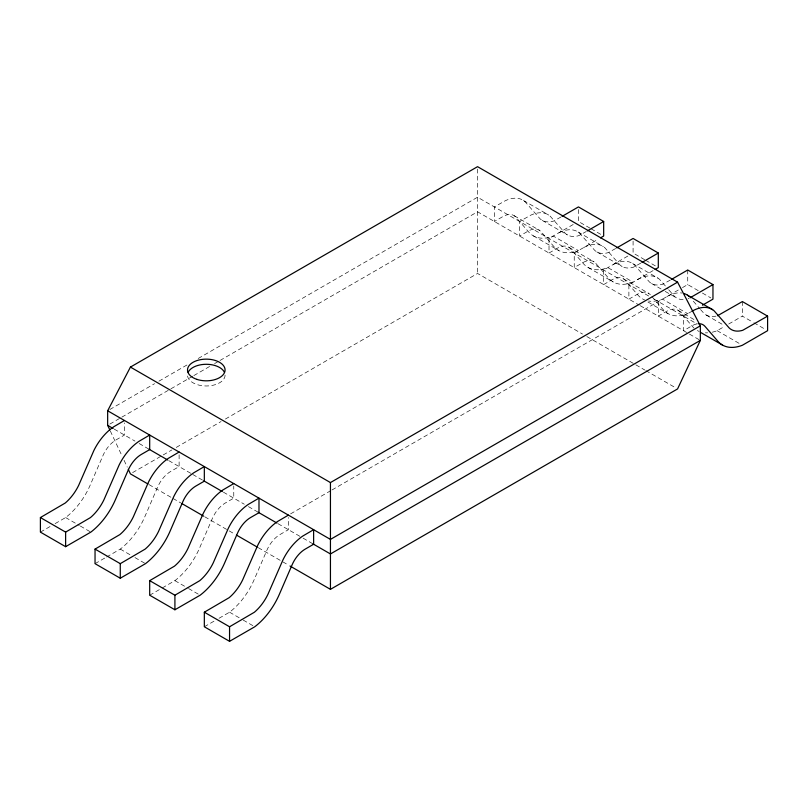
<?xml version="1.0" encoding="UTF-8"?>
<svg xmlns="http://www.w3.org/2000/svg" width="808" height="808" viewBox="0 0 808 808"><rect width="100%" height="100%" fill="white"/><g stroke="black" fill="none" stroke-linecap="round" stroke-linejoin="round"><path stroke-width="0.61" stroke-dasharray="4.04 3.03" d="M109.838 409.515L154.581 383.689M158.944 381.164L188.405 364.156M198.223 358.489L477.558 197.213L649.602 296.536M109.838 424.079L120.745 417.776M121.836 417.14L169.852 389.426M170.942 388.799L192.769 376.195M193.859 375.569L210.221 366.115M214.595 363.6L218.958 361.075M220.049 360.449L477.558 211.777L639.189 305.091M560.994 216.999L553.611 221.069A33.694 19.453 -60 0 1 540.118 218.837L524.988 201.647A40.047 23.119 -60 0 0 505.101 200.828L494.375 206.919L494.375 221.483L502.778 216.625A22.2 12.817 -60 0 1 515.847 217.16L528.664 231.987A51.54 29.755 -60 0 0 553.227 236.037L578.447 250.601A51.54 29.755 -60 0 1 553.884 246.551L541.067 231.724A22.2 12.817 -60 0 0 527.998 231.189L519.595 236.037L519.595 221.483L530.321 215.382A40.047 23.119 -60 0 1 550.208 216.201L565.337 233.401A33.694 19.453 -60 0 0 578.841 235.623L586.214 231.553M132.613 472.609L171.912 449.925M176.275 447.4L221.028 421.564M225.402 419.039L477.558 273.457L582.487 334.037M40.4 532.119L50.904 526.048M55.116 523.624L65.62 517.554A51.54 29.755 -60 0 0 90.183 485.143L103 455.52A22.2 12.817 -60 0 1 116.059 439.895L124.472 435.037L124.472 422.907M573.185 224.513L549.016 238.471L549.016 253.025L557.429 248.177A22.2 12.817 -60 0 1 570.488 248.713L583.305 263.539A51.54 29.755 -60 0 0 607.869 267.589L633.088 282.154A51.54 29.755 -60 0 1 608.525 278.104L595.708 263.277A22.2 12.817 -60 0 0 582.649 262.731L574.236 267.589L574.236 253.025L598.415 239.077M615.635 248.541L608.262 252.611A33.694 19.453 -60 0 1 594.759 250.389L579.639 233.189A40.047 23.119 -60 0 0 559.742 232.371L557.682 233.462M95.041 563.661L105.555 557.601M106.605 556.995L120.271 549.107A51.54 29.755 -60 0 0 144.834 516.696L157.641 487.072A22.2 12.817 -60 0 1 170.71 471.448L179.113 466.59L179.113 454.46M627.836 256.065L603.667 270.013L603.667 284.578L612.07 279.719A22.2 12.817 -60 0 1 625.139 280.265L637.946 295.092A51.54 29.755 -60 0 0 644.572 299.899M640.855 263.105L633.482 267.175A33.694 19.453 -60 0 1 619.978 264.953L604.859 247.753A40.047 23.119 -60 0 0 584.962 246.935L582.901 248.026M653.056 270.619L628.887 284.578L628.887 299.142L637.29 294.284A22.2 12.817 -60 0 1 650.359 294.819M670.286 280.093L662.903 284.163A33.694 19.453 -60 0 1 649.41 281.941L634.28 264.741A40.047 23.119 -60 0 0 614.393 263.923L612.333 265.014M149.692 595.213L161.246 588.537M162.297 587.931L174.912 580.649A51.54 29.755 -60 0 0 199.475 548.238L212.292 518.615A22.2 12.817 -60 0 1 225.351 502.99L233.764 498.142L233.764 486.002M290.587 513.868L330.957 490.557M332.048 489.931L678.276 290.042M682.477 287.608L687.729 284.578L698.243 290.648M692.193 311.12L683.528 316.13L683.528 330.684L691.941 325.836A22.2 12.817 -60 0 1 696.991 323.877M204.333 626.766L214.847 620.695M219.049 618.271L229.553 612.201A51.54 29.755 -60 0 0 254.116 579.79L266.933 550.167A22.2 12.817 -60 0 1 280.002 534.543L288.406 529.684L288.406 517.554M712.282 332.199A51.54 29.755 -60 0 0 717.161 330.684L724.513 326.442M728.715 324.018L742.38 316.13L752.884 322.19M637.552 279.578L639.613 278.487A40.047 23.119 -60 0 1 659.5 279.305L667.933 288.88M666.974 296.566L669.034 295.476A40.047 23.119 -60 0 1 682.083 293.062M688.123 298.728L688.961 298.435M590.002 228.149L578.447 221.483L578.447 206.919M591.052 228.765L601.566 234.825M644.653 259.701L633.088 253.025L633.088 238.471M645.703 260.307L656.207 266.377M702.445 293.072L710.858 297.93M753.935 322.796L765.499 329.472M523.473 200.485L548.693 215.049M578.124 232.037L603.344 246.591M632.765 263.58L657.985 278.144M542.289 220.412L567.509 234.977M596.93 251.965L622.15 266.529M651.571 283.517L661.035 288.971M665.236 291.405L676.791 298.071M706.222 315.059L724.089 325.371M717.161 330.684L740.28 344.036M514.252 215.756L539.471 230.32M568.903 247.309L594.122 261.863M623.544 278.851L648.763 293.415M678.185 310.403L696.052 320.715M653.955 299.051L697.112 323.968M533.432 235.906L558.651 250.47M588.083 267.458L613.302 282.022M647.976 302.041L667.943 313.565M640.279 305.717L688.335 333.462M689.426 334.088L700.344 340.39M586.861 336.562L644.784 370.003M645.875 370.63L675.387 387.668M114.211 429.119L134.976 441.107M139.178 443.531L149.692 449.601M168.811 460.641L191.749 473.882M192.779 474.478L204.333 481.154M223.412 492.173L244.268 504.212M248.47 506.636L258.984 512.706M278.023 523.695L302.071 537.572M303.121 538.178L313.625 544.249M149.005 484.598L171.963 497.849M173.053 498.486L180.709 502.899M204.747 516.777L235.35 534.452M258.308 547.703L288.911 565.368M65.62 517.554L79.285 525.442M80.335 526.048L90.839 532.119M120.271 549.107L130.775 555.177M134.976 557.601L145.491 563.661M174.912 580.649L187.517 587.931M188.577 588.537L200.132 595.213M229.553 612.201L242.168 619.484M243.218 620.09L254.773 626.766M693.345 301.233L699.758 308.656M700.566 309.585L704.051 313.484A33.694 19.453 -60 0 0 715.969 316.13M668.731 289.809L674.63 296.496A33.694 19.453 -60 0 0 685.002 299.425M651.955 296.677L663.166 309.646A51.54 29.755 -60 0 0 687.729 313.696L662.51 299.142A51.54 29.755 -60 0 1 648.582 301.031M110.302 430.977L121.957 455.813M124.078 460.328L127.25 467.095M742.38 301.566L742.38 316.13M687.729 270.013L687.729 284.578M658.308 301.566L658.308 316.13L666.721 311.272A22.2 12.817 -60 0 1 679.78 311.807L692.597 326.634A51.54 29.755 -60 0 0 694.052 328.149M477.558 169.114L477.558 273.457M225.078 375.134A18.786 10.847 0 0 1 206.292 385.982A18.786 10.847 0 0 1 187.507 375.134M707.606 332.835A51.54 29.755 -60 0 1 705.374 332.815M699.213 331.452A51.54 29.755 -60 0 1 697.375 330.553"/><path stroke-width="1.21" d="M109.777 429.846L107.656 425.331L107.656 410.777L130.431 367.084L477.558 166.67L677.569 282.154L700.344 325.836L700.344 340.39L677.569 388.931L330.442 589.345L290.001 566.004M124.472 420.483L113.746 426.765A40.047 23.119 -60 0 0 93.859 450.551L78.73 485.224A33.694 19.453 -60 0 1 65.226 503.031L40.4 517.554L40.4 532.119L65.62 546.683L90.839 532.119A51.54 29.755 -60 0 0 115.403 499.708L128.22 470.084A22.2 12.817 -60 0 1 141.279 454.46L149.692 449.601L149.692 435.037L138.966 441.33A40.047 23.119 -60 0 0 119.079 465.115L103.949 499.778A33.694 19.453 -60 0 1 90.445 517.595L65.62 532.119L40.4 517.554M562.085 216.362L578.447 206.919L603.667 221.483L603.667 236.037L600.516 237.865M179.113 452.026L168.387 458.318A40.047 23.119 -60 0 0 148.5 482.103L133.371 516.766A33.694 19.453 -60 0 1 119.877 534.583L95.041 549.107L95.041 563.661L120.271 578.225L145.491 563.661A51.54 29.755 -60 0 0 170.054 531.25L182.861 501.627A22.2 12.817 -60 0 1 195.93 486.002L204.333 481.154L204.333 466.59L193.607 472.882A40.047 23.119 -60 0 0 173.72 496.668L158.59 531.331A33.694 19.453 -60 0 1 145.097 549.147L120.271 563.661L95.041 549.107M587.305 230.926L603.667 221.483M616.726 247.915L633.088 238.471L658.308 253.025L658.308 267.589L655.157 269.407M233.764 483.578L223.038 489.87A40.047 23.119 -60 0 0 203.141 513.656L188.022 548.319A33.694 19.453 -60 0 1 174.518 566.135L149.692 580.649L149.692 595.213L174.912 609.777L200.132 595.213A51.54 29.755 -60 0 0 224.695 562.802L237.512 533.179A22.2 12.817 -60 0 1 250.571 517.554L258.984 512.706L258.984 498.142L248.258 504.434A40.047 23.119 -60 0 0 228.361 528.21L213.241 562.883A33.694 19.453 -60 0 1 199.738 580.689L174.912 595.213L149.692 580.649M641.946 262.479L658.308 253.025M671.377 279.467L687.729 270.013L712.959 284.578L712.959 299.142L702.445 305.202M130.431 367.084L330.442 482.568L677.569 282.154M288.406 515.13L277.679 521.413A40.047 23.119 -60 0 0 257.792 545.198L242.663 579.871A33.694 19.453 -60 0 1 229.159 597.678L204.333 612.201L204.333 626.766L229.553 641.33L254.773 626.766A51.54 29.755 -60 0 0 279.336 594.355L292.153 564.731A22.2 12.817 -60 0 1 305.222 549.107L313.625 544.249L313.625 529.684L302.899 535.977A40.047 23.119 -60 0 0 283.012 559.762L267.882 594.425A33.694 19.453 -60 0 1 254.389 612.242L229.553 626.766L204.333 612.201M690.052 297.799L712.959 284.578M700.344 325.836L330.442 539.401L107.656 410.777M700.344 340.39L330.442 553.955L312.969 543.865M698.193 323.725A22.2 12.817 -60 0 1 705 326.371L717.817 341.198A51.54 29.755 -60 0 0 742.38 345.248L767.6 330.684L767.6 316.13L742.774 330.27A33.694 19.453 -60 0 1 729.27 328.048L714.141 310.848A40.047 23.119 -60 0 0 694.254 310.03L692.193 311.12M717.555 315.716L742.38 301.566L767.6 316.13M687.416 295.132L712.636 309.696M700.526 332.381L722.594 345.117M107.656 425.331L113.12 428.482M149.157 449.299L167.721 460.015M203.757 480.821L222.321 491.537M258.358 512.343L276.932 523.059M147.915 483.972L130.431 473.872L128.31 469.357M181.8 503.525L203.656 516.15M236.441 535.078L257.207 547.067M330.442 482.568L330.442 589.345M229.553 626.766L229.553 641.33M174.912 595.213L174.912 609.777M120.271 563.661L120.271 578.225M65.62 532.119L65.62 546.683M188.143 372.326A18.786 10.847 0 0 1 206.292 364.287A18.786 10.847 0 0 1 224.432 372.326M683.982 293.516A40.047 23.119 -60 0 1 688.921 296.294M196.899 379.376A18.786 10.847 0 0 0 225.078 369.983A18.786 10.847 0 0 0 196.899 360.59A18.786 10.847 0 0 0 196.899 379.376"/></g></svg>
